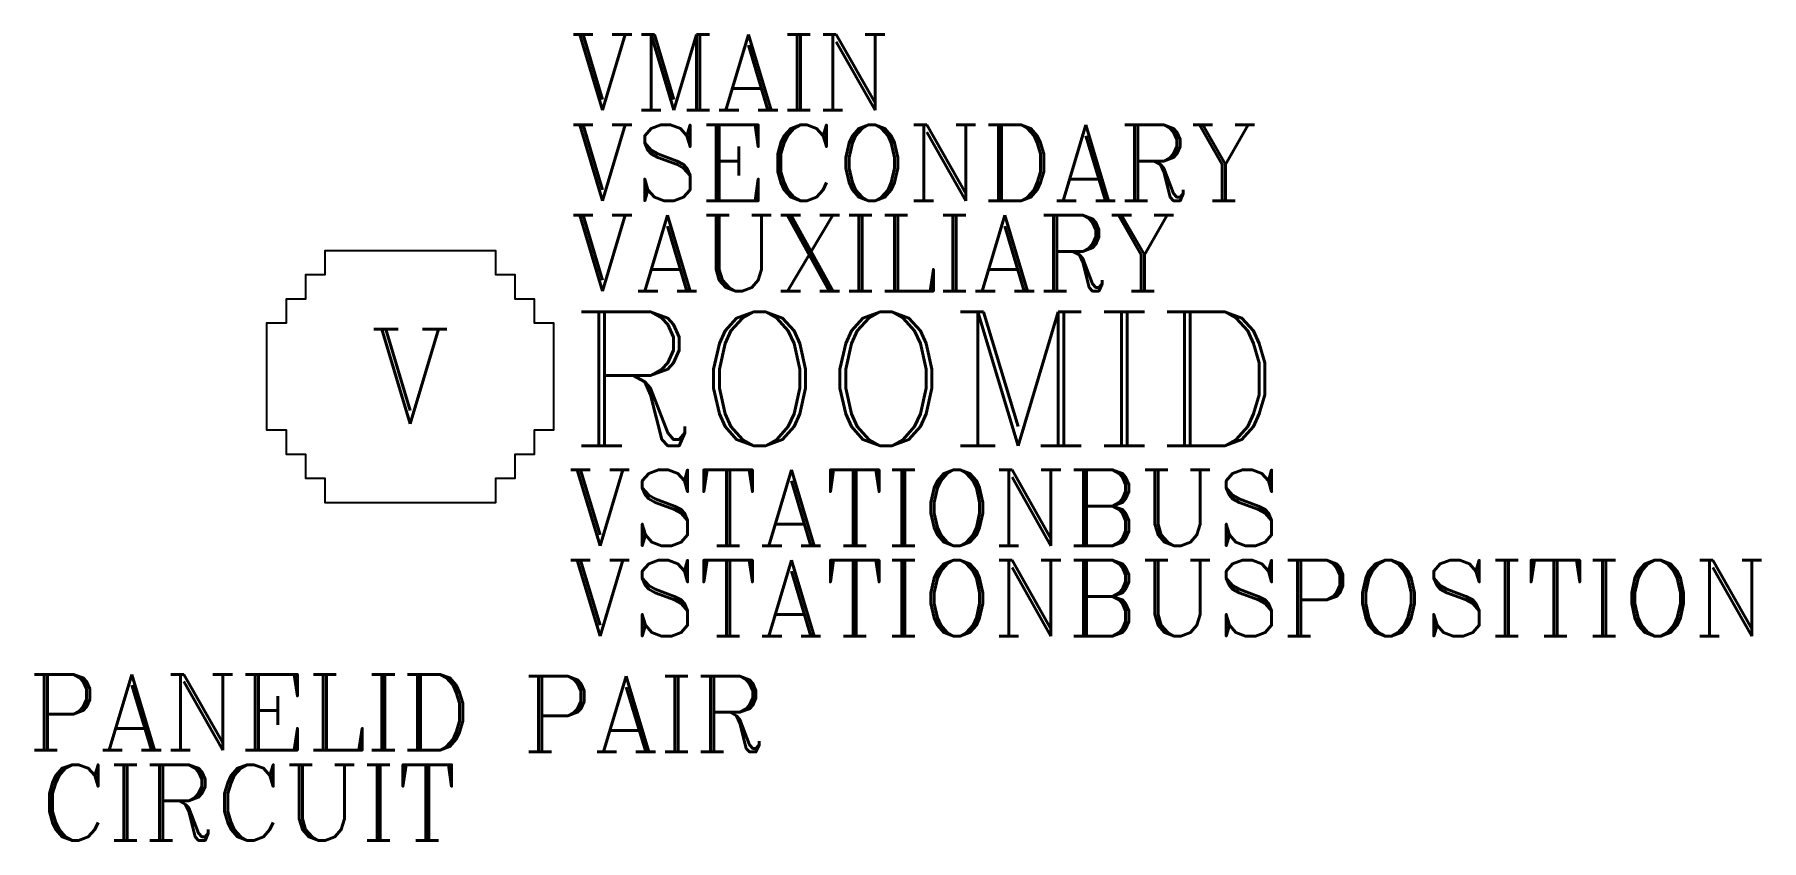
# Model space of a CAD drawing. Header units: inches. Extents: x -30 to 107, y -37 to 27.
import ezdxf
from ezdxf.enums import TextEntityAlignment as Align

# ---------------------------------------------------------------- set-up
doc = ezdxf.new("R2010")
doc.units = ezdxf.units.IN
doc.header["$LTSCALE"] = 48
doc.header["$MEASUREMENT"] = 0
doc.styles.add('ROMANC', font='COMPLEX.SHX')
doc.styles.add('WSNotes', font='complex.shx', dxfattribs={"height": 18})

msp = doc.modelspace()

# ---------------------------------------------------------------- texts
at = {"flags": 1}
for tag, p, height, style in [('VMAIN', (12.67, 21.11), 6, 'ROMANC'), ('VSECONDARY', (12.67, 13.94), 6, 'ROMANC'), ('ROOMID', (12.67, -5.48), 10.62, 'WSNotes'), ('VSTATIONBUSPOSITION', (12.47, -20.56), 6, 'ROMANC')]:
    msp.add_attdef(tag, p, '', height=height, dxfattribs=dict(at, style=style))
at = {"style": 'ROMANC'}
for tag, p in [('PANELID', (-30.29, -29.6)), ('PAIR', (8.89, -29.75))]:
    msp.add_attdef(tag, p, '', height=6, dxfattribs=at)
msp.add_attdef('CIRCUIT', text='', height=6, dxfattribs=at).set_placement((-12.79, -30.76), align=Align.TOP_CENTER)

# ---------------------------------------------------------------- wipeouts: each hides what was drawn before it
msp.add_wipeout([(-12.88, 10), (12.88, 10), (12.88, -10), (-12.88, -10)])

# ---------------------------------------------------------------- next in the draw order: linework, layer by layer
at = {"linetype": 'Continuous'}
msp.add_lwpolyline([(11.36, 0), (11.36, -4.25), (9.82, -4.25), (9.82, -6.17), (8.28, -6.17), (8.28, -8.08), (6.75, -8.08), (6.75, -10), (-6.75, -10), (-6.75, -8.08), (-8.28, -8.08), (-8.28, -6.17), (-9.82, -6.17), (-9.82, -4.25), (-11.36, -4.25), (-11.36, 0), (-11.36, 4.25), (-9.82, 4.25), (-9.82, 6.17), (-8.28, 6.17), (-8.28, 8.08), (-6.75, 8.08), (-6.75, 10), (6.75, 10), (6.75, 8.08), (8.28, 8.08), (8.28, 6.17), (9.82, 6.17), (9.82, 4.25), (11.36, 4.25)], close=True, dxfattribs=at)

# ---------------------------------------------------------------- next in the draw order: texts
at = {"style": 'ROMANC'}
msp.add_text('V', height=7.51, dxfattribs=at).set_placement((0, 0), align=Align.MIDDLE_CENTER)
at = {"style": 'ROMANC', "flags": 1}
for tag, p in [('VAUXILIARY', (12.67, 6.78)), ('VSTATIONBUS', (12.47, -13.4))]:
    msp.add_attdef(tag, p, '', height=6, dxfattribs=at)

doc.saveas('drawing.dxf')
